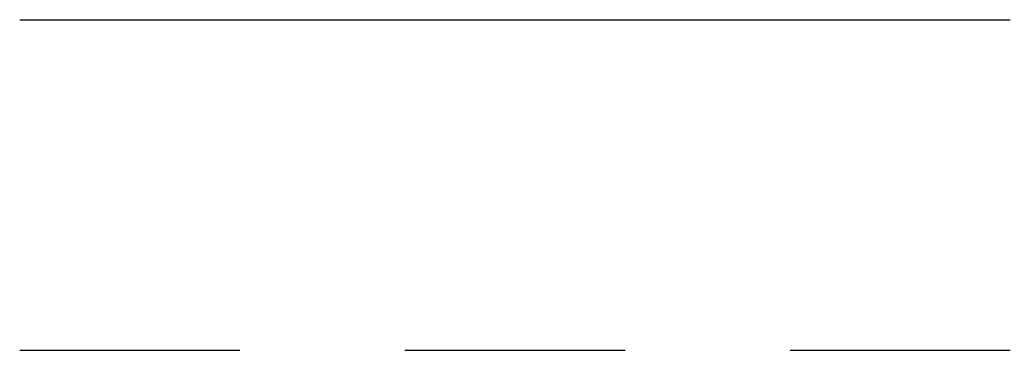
# Model space of a CAD drawing. Header units: millimetres. Extents: x -1.5 to 1.5, y -0.5 to 0.5.
import ezdxf

# ---------------------------------------------------------------- set-up
doc = ezdxf.new("R2010")
doc.units = ezdxf.units.MM
doc.layers.add('SYMB_FIL', color=3, linetype='Continuous')

msp = doc.modelspace()

# ---------------------------------------------------------------- linework, layer by layer
at = {"layer": 'SYMB_FIL'}
for p, q in [((-1.5, 0.5), (1.5, 0.5)), ((-1.5, -0.5), (-0.8333, -0.5)), ((-0.3333, -0.5), (0.3333, -0.5)), ((0.8333, -0.5), (1.5, -0.5))]:
    msp.add_line(p, q, dxfattribs=at)

doc.saveas('drawing.dxf')
